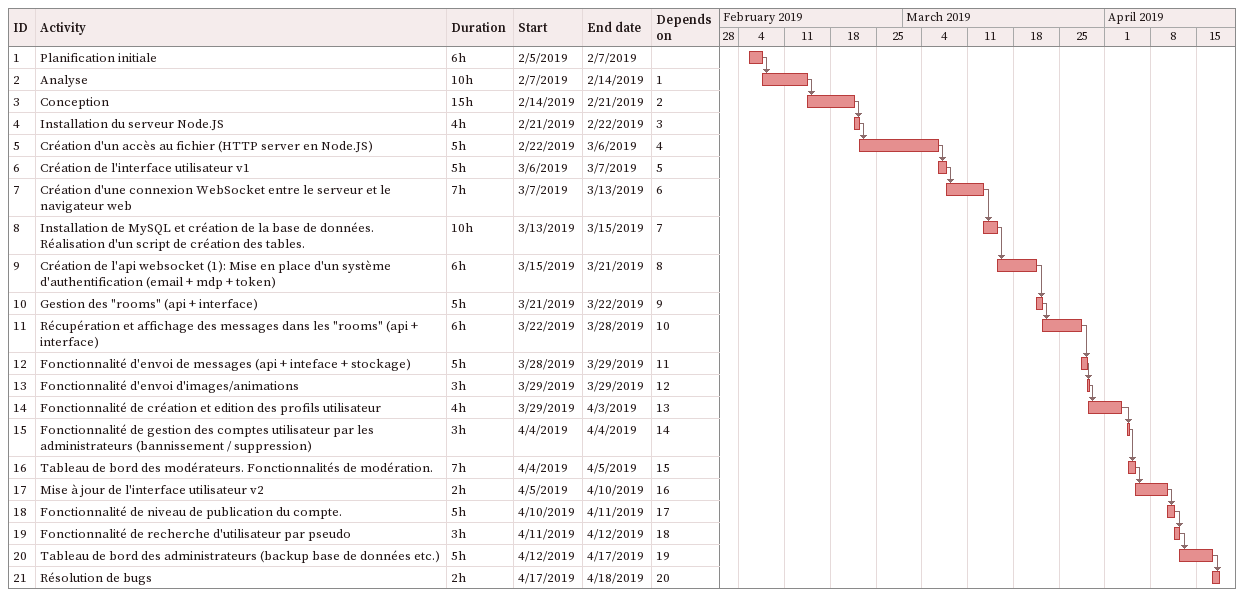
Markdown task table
| ID | Task | Duration | Start | Finish | Predecessors |
|---|---|---|---|---|---|
| 1 | Planification initiale | 6h | 2019-02-05 | 2019-02-07 |  |
| 2 | Analyse | 10h | 2019-02-07 | 2019-02-14 | 1 |
| 3 | Conception | 15h | 2019-02-14 | 2019-02-21 | 2 |
| 4 | Installation du serveur Node.JS | 4h | 2019-02-21 | 2019-02-22 | 3 |
| 5 | Création d'un accès au fichier (HTTP server en Node.JS) | 5h | 2019-02-22 | 2019-03-06 | 4 |
| 6 | Création de l'interface utilisateur v1 | 5h | 2019-03-06 | 2019-03-07 | 5 |
| 7 | Création d'une connexion WebSocket entre le serveur et le navigateur web | 7h | 2019-03-07 | 2019-03-13 | 6 |
| 8 | Installation de MySQL et création de la base de données. Réalisation d'un script de création des tables. | 10h | 2019-03-13 | 2019-03-15 | 7 |
| 9 | Création de l'api websocket (1): Mise en place d'un système d'authentification (email + mdp + token) | 6h | 2019-03-15 | 2019-03-21 | 8 |
| 10 | Gestion des "rooms" (api + interface) | 5h | 2019-03-21 | 2019-03-22 | 9 |
| 11 | Récupération et affichage des messages dans les "rooms" (api + interface) | 6h | 2019-03-22 | 2019-03-28 | 10 |
| 12 | Fonctionnalité d'envoi de messages (api + inteface + stockage) | 5h | 2019-03-28 | 2019-03-29 | 11 |
| 13 | Fonctionnalité d'envoi d'images/animations | 3h | 2019-03-29 | 2019-03-29 | 12 |
| 14 | Fonctionnalité de création et edition des profils utilisateur | 4h | 2019-03-29 | 2019-04-03 | 13 |
| 15 | Fonctionnalité de gestion des comptes utilisateur par les administrateurs (bannissement / suppression) | 3h | 2019-04-04 | 2019-04-04 | 14 |
| 16 | Tableau de bord des modérateurs. Fonctionnalités de modération. | 7h | 2019-04-04 | 2019-04-05 | 15 |
| 17 | Mise à jour de l'interface utilisateur v2 | 2h | 2019-04-05 | 2019-04-10 | 16 |
| 18 | Fonctionnalité de niveau de publication du compte. | 5h | 2019-04-10 | 2019-04-11 | 17 |
| 19 | Fonctionnalité de recherche d'utilisateur par pseudo | 3h | 2019-04-11 | 2019-04-12 | 18 |
| 20 | Tableau de bord des administrateurs (backup base de données etc.) | 5h | 2019-04-12 | 2019-04-17 | 19 |
| 21 | Résolution de bugs | 2h | 2019-04-17 | 2019-04-18 | 20 |
